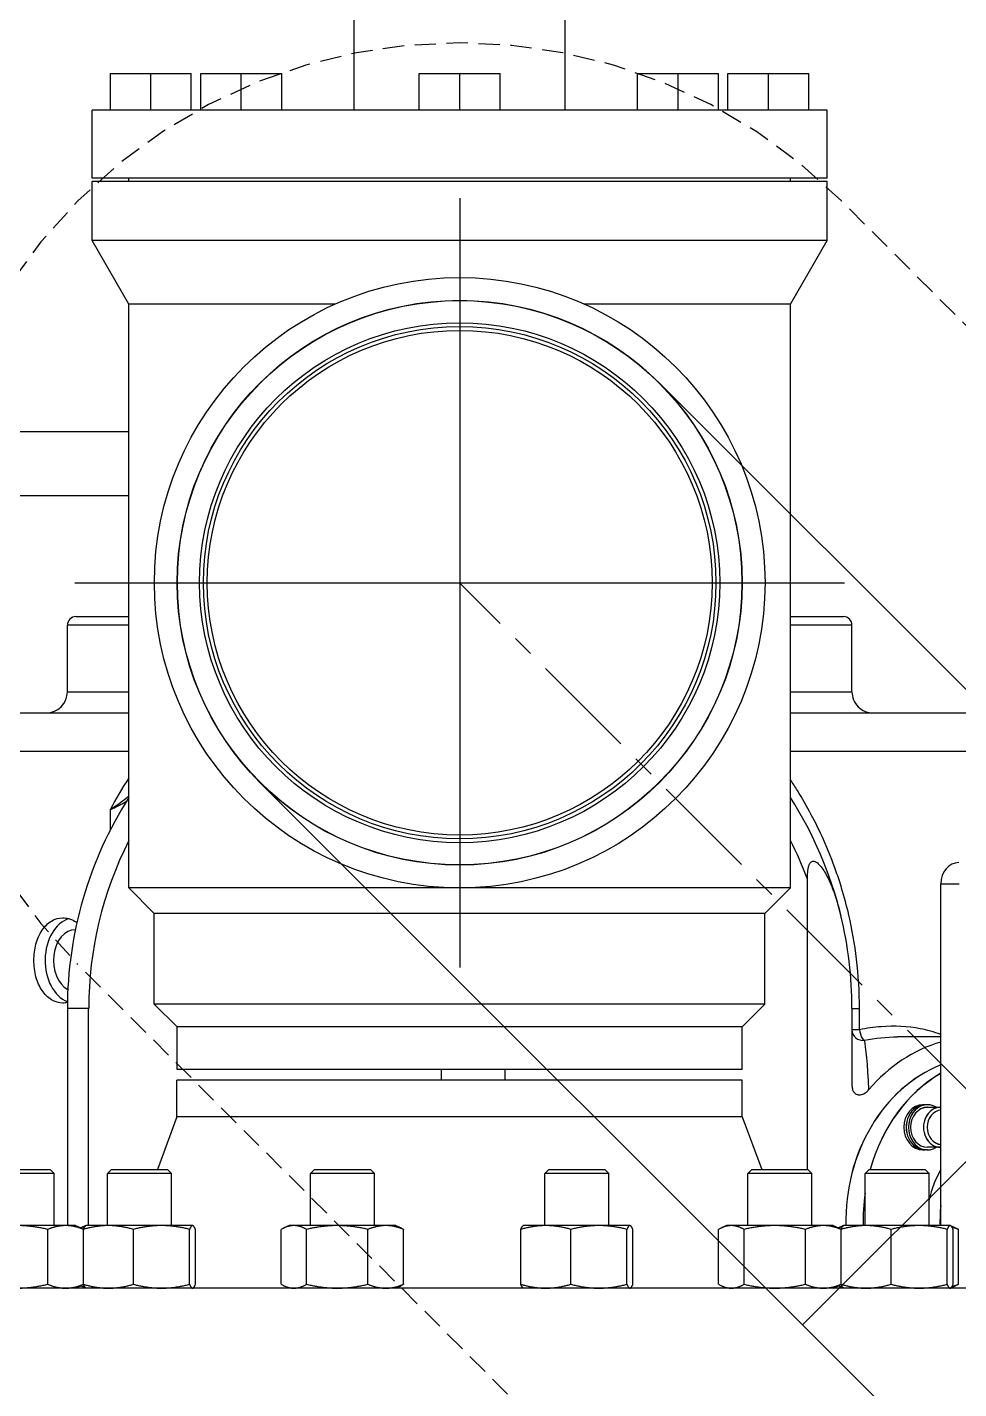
# Model space of a CAD drawing. Header units: inches. Extents: x -883 to 808, y -248 to 1051.
# Drawn here: x -412.44 to -401.51, y 726.46 to 742.43 of the extents above; entities that cross this region are included whole.
import ezdxf

# ---------------------------------------------------------------- set-up
doc = ezdxf.new("R2010")
doc.units = ezdxf.units.IN
doc.header["$MEASUREMENT"] = 0
doc.linetypes.add('CENTER', pattern=[2, 1.25, -0.25, 0.25, -0.25])
doc.linetypes.add('HIDDEN', pattern=[0.375, 0.25, -0.125])
doc.layers.get('0').update_dxf_attribs({"linetype": 'CONTINUOUS'})
doc.layers.add('EQUIPMENT - COMPRESSORS', color=41, linetype='CONTINUOUS')
doc.layers.add('P-HSS', color=6, linetype='CONTINUOUS')

# ---------------------------------------------------------------- blocks, each defined once
blk = doc.blocks.new('A$Cb802d3fd')
for p, q in [((93.901, 28.764), (93.901, 31.464)), ((93.901, 28.764), (93.901, 31.464)), ((87.604, 18.635), (87.604, 31.135)), ((94.351, 31.014), (94.351, 28.764)), ((94.351, 31.014), (94.351, 28.764)), ((96.899, 28.764), (96.899, 30.861)), ((97.649, 28.764), (97.649, 30.861)), ((88.948, 29.639), (88.948, 30.389)), ((88.994, 30.342), (88.994, 29.685)), ((88.338, 29.505), (88.338, 30.074)), ((87.649, 29.715), (88.293, 29.715)), ((88.338, 29.639), (88.948, 29.639)), ((88.994, 29.685), (88.948, 29.639)), ((87.604, 29.389), (87.633, 29.327)), ((88.338, 29.389), (88.31, 29.327)), ((88.338, 29.389), (88.338, 29.505)), ((90.886, 29.484), (88.338, 29.484)), ((90.886, 29.484), (88.338, 29.484)), ((90.886, 29.235), (90.886, 29.484)), ((90.886, 29.235), (90.886, 29.484)), ((94.601, 29.484), (94.601, 28.764)), ((94.601, 29.484), (95.381, 29.484)), ((94.601, 29.484), (94.601, 28.764)), ((94.601, 29.484), (95.381, 29.484)), ((95.381, 28.764), (95.381, 29.484)), ((95.381, 28.764), (95.381, 29.484)), ((87.604, 29.264), (87.606, 29.267)), ((87.606, 29.267), (87.633, 29.326)), ((87.649, 29.296), (88.293, 29.296)), ((88.337, 29.267), (88.31, 29.326)), ((88.338, 29.264), (88.337, 29.267)), ((88.338, 29.003), (88.338, 29.264)), ((88.338, 29.235), (90.886, 29.235)), ((88.338, 29.235), (90.886, 29.235)), ((95.481, 29.384), (95.481, 28.764)), ((95.481, 29.384), (95.481, 28.764)), ((99.147, 28.764), (99.894, 29.195)), ((99.894, 20.575), (99.894, 29.195)), ((99.894, 29.195), (100.584, 29.195)), ((100.584, 20.575), (100.584, 29.195)), ((100.623, 20.575), (100.623, 29.195)), ((100.623, 29.195), (101.423, 29.195)), ((101.423, 20.575), (101.423, 29.195)), ((88.338, 29.014), (88.948, 29.014)), ((88.338, 28.381), (88.338, 29.003)), ((88.948, 28.264), (88.948, 29.014)), ((88.994, 28.967), (88.948, 29.014)), ((88.994, 28.967), (88.994, 28.311)), ((93.216, 28.982), (92.975, 28.982)), ((93.216, 28.982), (92.975, 28.982)), ((101.423, 28.979), (101.854, 28.979)), ((101.854, 28.979), (101.854, 28.505)), ((92, 28.465), (92.299, 28.764)), ((92.299, 21.006), (92.299, 28.764)), ((92.299, 28.764), (99.147, 28.764)), ((99.147, 26.346), (99.147, 28.764)), ((100.584, 28.764), (100.623, 28.764)), ((87.649, 28.709), (88.293, 28.709)), ((90.669, 28.197), (90.937, 28.465)), ((90.937, 21.305), (90.937, 28.465)), ((90.937, 28.465), (92, 28.465)), ((92, 21.305), (92, 28.465)), ((101.423, 28.505), (101.854, 28.505)), ((101.854, 28.505), (101.854, 28.031)), ((88.338, 28.017), (88.338, 28.381)), ((88.994, 28.311), (88.948, 28.264)), ((89.613, 28.2), (88.994, 28.429)), ((88.338, 28.264), (88.948, 28.264)), ((89.613, 21.57), (89.613, 28.2)), ((89.613, 28.2), (90.044, 28.2)), ((90.044, 21.57), (90.044, 28.2)), ((90.169, 21.572), (90.169, 28.197)), ((90.169, 28.197), (90.669, 28.197)), ((90.669, 21.572), (90.669, 28.197)), ((87.604, 28.014), (87.606, 28.011)), ((87.649, 28.052), (88.293, 28.052)), ((87.649, 27.982), (88.293, 27.982)), ((88.338, 28.014), (88.337, 28.011)), ((88.338, 28.014), (88.338, 28.017)), ((101.423, 28.031), (101.854, 28.031)), ((101.423, 27.919), (101.854, 27.919)), ((101.854, 27.919), (101.854, 27.445)), ((101.423, 27.445), (101.854, 27.445)), ((101.854, 27.445), (101.854, 26.97)), ((87.604, 26.884), (87.633, 26.945)), ((87.649, 26.977), (88.293, 26.977)), ((88.338, 26.884), (88.31, 26.945)), ((88.338, 26.828), (88.338, 26.884)), ((101.423, 26.97), (101.854, 26.97)), ((87.649, 26.679), (88.293, 26.679)), ((88.338, 26.319), (88.338, 26.828)), ((88.338, 26.634), (88.948, 26.634)), ((88.948, 25.884), (88.948, 26.634)), ((88.994, 26.587), (88.948, 26.634)), ((88.994, 26.587), (88.994, 25.931)), ((88.338, 25.75), (88.338, 26.319)), ((101.423, 26.121), (104.963, 26.121)), ((87.649, 25.96), (88.293, 25.96)), ((88.338, 25.884), (88.948, 25.884)), ((88.994, 25.931), (88.948, 25.884)), ((88.338, 25.634), (88.338, 25.75)), ((87.604, 25.634), (87.633, 25.572)), ((88.338, 25.634), (88.31, 25.572)), ((87.649, 25.541), (88.293, 25.541)), ((101.423, 25.359), (101.854, 25.359)), ((101.854, 25.359), (101.854, 24.884)), ((90.044, 25.099), (90.169, 25.099)), ((101.423, 24.884), (101.854, 24.884)), ((101.854, 24.884), (101.854, 24.41)), ((90.044, 24.349), (90.169, 24.349)), ((101.423, 24.41), (101.854, 24.41)), ((87.604, 24.135), (87.606, 24.138)), ((87.649, 24.167), (88.293, 24.167)), ((88.338, 24.135), (88.337, 24.138)), ((88.338, 23.874), (88.338, 24.135)), ((88.338, 23.885), (88.948, 23.885)), ((88.338, 23.252), (88.338, 23.874)), ((88.948, 23.135), (88.948, 23.885)), ((88.994, 23.838), (88.948, 23.885)), ((88.994, 23.838), (88.994, 23.182)), ((101.423, 23.648), (104.963, 23.648)), ((87.649, 23.58), (88.293, 23.58)), ((99.147, 21.006), (99.147, 23.423)), ((88.338, 22.888), (88.338, 23.252)), ((88.994, 23.182), (88.948, 23.135)), ((88.338, 23.135), (88.948, 23.135)), ((87.604, 22.885), (87.606, 22.882)), ((87.649, 22.923), (88.293, 22.923)), ((87.649, 22.853), (88.293, 22.853)), ((88.338, 22.885), (88.337, 22.882)), ((88.338, 22.885), (88.338, 22.888)), ((101.423, 22.799), (101.854, 22.799)), ((101.854, 22.799), (101.854, 22.324)), ((101.423, 22.324), (101.854, 22.324)), ((101.854, 22.324), (101.854, 21.85)), ((87.604, 21.755), (87.633, 21.816)), ((87.649, 21.848), (88.293, 21.848)), ((88.338, 21.755), (88.31, 21.816)), ((88.338, 21.699), (88.338, 21.755)), ((101.423, 21.85), (101.854, 21.85)), ((101.423, 21.738), (101.854, 21.738)), ((101.854, 21.738), (101.854, 21.264)), ((88.338, 21.19), (88.338, 21.699)), ((89.613, 21.57), (88.994, 21.34)), ((89.613, 21.57), (90.044, 21.57)), ((90.169, 21.572), (90.669, 21.572)), ((90.669, 21.572), (90.937, 21.305)), ((87.649, 21.55), (88.293, 21.55)), ((88.338, 21.505), (88.948, 21.505)), ((88.948, 20.755), (88.948, 21.505)), ((88.994, 21.458), (88.948, 21.505)), ((88.994, 21.458), (88.994, 20.802)), ((90.937, 21.305), (92, 21.305)), ((92, 21.305), (92.299, 21.006)), ((101.423, 21.264), (101.854, 21.264)), ((101.854, 21.264), (101.854, 20.79)), ((88.338, 20.621), (88.338, 21.19)), ((92.299, 21.006), (99.147, 21.006)), ((93.901, 17.454), (93.901, 21.006)), ((93.901, 17.454), (93.901, 21.006)), ((94.351, 21.006), (94.351, 17.904)), ((94.351, 21.006), (94.351, 17.904)), ((94.601, 21.006), (94.601, 20.284)), ((94.601, 21.006), (94.601, 20.284)), ((95.381, 20.284), (95.381, 21.006)), ((95.381, 20.284), (95.381, 21.006)), ((95.481, 21.006), (95.481, 20.384)), ((95.481, 21.006), (95.481, 20.384)), ((99.147, 21.006), (99.894, 20.575)), ((100.584, 21.006), (100.623, 21.006)), ((87.649, 20.831), (88.293, 20.831)), ((88.994, 20.802), (88.948, 20.755)), ((88.994, 20.807), (92.402, 20.807)), ((88.994, 20.807), (92.402, 20.807)), ((101.423, 20.79), (101.854, 20.79)), ((88.338, 20.755), (88.948, 20.755)), ((88.338, 20.505), (88.338, 20.621)), ((87.604, 20.505), (87.633, 20.443)), ((88.338, 20.505), (88.31, 20.443)), ((99.894, 20.575), (100.584, 20.575)), ((100.623, 20.575), (101.423, 20.575)), ((87.604, 20.38), (87.606, 20.383)), ((87.606, 20.383), (87.633, 20.442)), ((87.649, 20.411), (88.293, 20.411)), ((88.337, 20.383), (88.31, 20.442)), ((88.338, 20.38), (88.337, 20.383)), ((88.338, 20.119), (88.338, 20.38)), ((90.886, 20.284), (89.978, 20.284)), ((90.886, 20.284), (89.978, 20.284)), ((90.635, 20.197), (90.635, 20.284)), ((90.635, 20.197), (90.635, 20.284)), ((90.886, 20.284), (90.886, 20.197)), ((90.886, 20.284), (90.886, 20.197)), ((94.601, 20.284), (95.381, 20.284)), ((94.601, 20.284), (95.381, 20.284)), ((88.338, 20.13), (88.948, 20.13)), ((88.948, 19.38), (88.948, 20.13)), ((88.994, 20.084), (88.948, 20.13)), ((90.635, 20.197), (90.886, 20.197)), ((90.635, 20.197), (90.886, 20.197)), ((88.338, 19.497), (88.338, 20.119)), ((88.994, 20.084), (88.994, 19.427)), ((87.649, 19.825), (88.293, 19.825)), ((90.551, 19.243), (90.551, 19.75)), ((90.551, 19.243), (90.551, 19.75)), ((88.338, 19.133), (88.338, 19.497)), ((88.338, 19.38), (88.948, 19.38)), ((88.994, 19.427), (88.948, 19.38)), ((89.226, 19.426), (89.226, 19.453)), ((89.226, 19.426), (89.226, 19.453)), ((89.226, 19.399), (89.226, 19.425)), ((89.226, 19.399), (89.226, 19.425)), ((89.256, 19.248), (89.256, 19.399)), ((89.256, 19.248), (89.256, 19.399)), ((89.725, 19.248), (89.725, 19.399)), ((89.725, 19.248), (89.725, 19.399)), ((89.756, 19.426), (89.756, 19.453)), ((89.756, 19.426), (89.756, 19.453)), ((89.756, 19.399), (89.756, 19.425)), ((89.756, 19.399), (89.756, 19.425)), ((87.649, 19.168), (88.293, 19.168)), ((88.338, 19.243), (92.346, 19.243)), ((92.346, 19.243), (92.346, 19.028)), ((87.604, 19.13), (87.606, 19.127)), ((87.606, 19.127), (87.633, 19.069)), ((87.649, 19.098), (88.293, 19.098)), ((87.649, 19.037), (88.293, 19.037)), ((88.337, 19.127), (88.31, 19.069)), ((88.338, 19.13), (88.337, 19.127)), ((88.338, 19.13), (88.338, 19.133))]:
    blk.add_line(p, q)
at = {"ltscale": 0.521249}
for p, q in [((95.879, 29.396), (95.879, 20.373)), ((100.391, 24.884), (91.367, 24.884))]:
    blk.add_line(p, q, dxfattribs=at)
for radius in [3.58, 3.312, 3.31, 3.05, 3.005, 2.96]:
    blk.add_circle((95.879, 24.884), radius)
for centre, radius, start, end in [((94.601, 29.734), 0.25, 180, 270), ((94.601, 29.734), 0.25, 180, 270), ((90.886, 24.884), 4.6, 57.4861, 90), ((90.886, 24.884), 4.6, 57.4861, 90), ((95.381, 29.384), 0.1, 0, 90), ((95.381, 29.384), 0.1, 0, 90), ((90.886, 24.884), 4.35, 63.0907, 90), ((90.886, 24.884), 4.35, 63.0907, 90), ((90.886, 24.884), 4.6, 283.7128, 302.5139), ((90.886, 24.884), 4.6, 283.7128, 302.5139), ((90.886, 24.884), 4.35, 290.3928, 296.9093), ((90.886, 24.884), 4.35, 290.3928, 296.9093), ((90.886, 24.884), 4.6, 270, 283.7128), ((90.886, 24.884), 4.6, 270, 283.7128), ((94.601, 20.034), 0.25, 90, 180), ((94.601, 20.034), 0.25, 90, 180), ((95.381, 20.384), 0.1, 270, 0), ((95.381, 20.384), 0.1, 270, 0)]:
    blk.add_arc(centre, radius, start, end)
for centre, major_axis, ratio, start_param, end_param in [((91.448, 29.392), (-0.5, 0), 0.707107, 3.347247, 6.021385), ((91.448, 29.392), (-0.5, 0), 0.707107, 3.347247, 6.021385), ((91.448, 29.392), (-0.361, 0), 0.707107, 3.136122, 5.93604), ((91.448, 29.392), (-0.361, 0), 0.707107, 3.136122, 5.93604), ((88.386, 18.723), (1.938, 0), 0.842828, 0.323776, 1.595315), ((88.386, 18.723), (1.937, 0), 0.842828, 0.323776, 1.595315), ((90.635, 20.159), (0, 0.125), 0.994645, 0, 1.731015), ((90.635, 20.159), (0, 0.125), 0.994645, 0, 1.731015), ((88.386, 18.521), (-1.938, 0), 0.842828, 4.540707, 4.736908), ((88.386, 18.521), (-1.937, 0), 0.842828, 4.540707, 4.736908), ((88.421, 20.159), (2.13, 0), 0.04944, 5.501601, 6.092666), ((88.421, 20.159), (2.13, 0), 0.04944, 5.501601, 6.092666), ((90.635, 20.159), (-0.123, -0.024), 0.293597, 4.655204, 6.176252), ((90.635, 20.159), (-0.123, -0.024), 0.293597, 4.655204, 6.176252), ((88.386, 18.521), (-1.938, 0), 0.842828, 3.599127, 4.39285), ((88.386, 18.521), (-1.937, 0), 0.842828, 3.599127, 4.39285), ((88.421, 18.821), (-2.13, 0), 0.842829, 3.378911, 3.923177), ((88.421, 18.821), (-2.13, 0), 0.842829, 3.378911, 3.923177), ((89.491, 19.453), (-0.265, 0), 0.842828, 3.141593, 6.283185), ((89.491, 19.453), (-0.265, 0), 0.842828, 3.141593, 6.283185), ((89.491, 19.426), (-0.265, 0), 0.842828, 3.140388, 6.28439), ((89.491, 19.426), (-0.265, 0), 0.842828, 3.140388, 6.28439), ((89.491, 19.425), (0.265, 0), 0.842828, 0, 3.141593), ((89.491, 19.425), (0.265, 0), 0.842828, 0, 3.141593), ((89.491, 19.399), (-0.265, 0), 0.842828, 2.657088, 6.76769), ((89.491, 19.399), (-0.265, 0), 0.842828, 2.657088, 6.76769), ((89.491, 19.399), (-0.234, 0), 0.842828, 3.141593, 6.283185), ((89.491, 19.399), (-0.235, 0), 0.842828, 3.141593, 6.283185), ((88.386, 18.521), (-1.05, 0), 0.842828, 4.094513, 4.469405), ((88.386, 18.521), (-1.05, 0), 0.842828, 4.094513, 4.469405), ((89.491, 19.248), (0.235, 0), 0.842828, 0, 3.141593), ((89.491, 19.248), (0.234, 0), 0.842828, 0, 3.141593), ((89.491, 19.231), (-0.203, 0), 0.842828, 3.211237, 6.213541), ((89.491, 19.231), (-0.202, 0), 0.842828, 3.211237, 6.213541), ((88.386, 17.806), (-1.716, 0), 0.842828, 4.602374, 4.740081), ((88.386, 17.806), (-1.715, 0), 0.842828, 4.602374, 4.740081), ((92.346, 19.032), (0.25, 0), 0.842828, 0, 1.570796)]:
    blk.add_ellipse(centre, major_axis=major_axis, ratio=ratio, start_param=start_param, end_param=end_param)
for points, weights in [([(87.604, 30.074), (87.604, 29.908), (87.649, 29.715)], [1, 1.0379548493, 1]), ([(88.293, 29.715), (88.338, 29.908), (88.338, 30.074)], [1, 1.0379548493, 1]), ([(87.649, 29.715), (87.604, 29.603), (87.604, 29.505)], [1, 1.0379548493, 1]), ([(88.338, 29.505), (88.338, 29.603), (88.293, 29.715)], [1, 1.0379548493, 1]), ([(87.604, 29.505), (87.604, 29.408), (87.649, 29.296)], [1, 1.03781464712, 1.00027936857]), ([(88.294, 29.296), (88.338, 29.408), (88.338, 29.505)], [1.00027936857, 1.03781464712, 1]), ([(87.649, 29.296), (87.604, 29.139), (87.604, 29.003)], [1, 1.0379548493, 1]), ([(87.606, 29.267), (87.612, 29.281), (87.649, 29.296)], [1.01100525831, 1.03127747287, 1]), ([(87.633, 29.326), (87.622, 29.301), (87.615, 29.278)], [1.01184255512, 1.01939568559, 1.01895290532]), ([(87.649, 29.296), (87.64, 29.312), (87.633, 29.327)], [1.00037089399, 1.00761873261, 1.01204330635]), ([(88.338, 29.003), (88.338, 29.139), (88.293, 29.296)], [1, 1.0379548493, 1]), ([(88.293, 29.296), (88.331, 29.281), (88.337, 29.267)], [1, 1.03127747287, 1.01100525831]), ([(88.31, 29.327), (88.303, 29.312), (88.294, 29.296)], [1.01204330635, 1.00761873261, 1.00037089399]), ([(88.328, 29.278), (88.321, 29.301), (88.309, 29.326)], [1.01895290532, 1.01939568559, 1.01184255512]), ([(87.604, 29.003), (87.604, 28.867), (87.649, 28.709)], [1, 1.0379548493, 1]), ([(88.293, 28.709), (88.338, 28.867), (88.338, 29.003)], [1, 1.0379548493, 1]), ([(87.649, 28.709), (87.604, 28.533), (87.604, 28.381)], [1, 1.0379548493, 1]), ([(88.338, 28.381), (88.338, 28.533), (88.293, 28.709)], [1, 1.0379548493, 1]), ([(87.604, 28.381), (87.604, 28.228), (87.649, 28.052)], [1, 1.0379548493, 1]), ([(88.293, 28.052), (88.338, 28.228), (88.338, 28.381)], [1, 1.0379548493, 1]), ([(87.649, 28.052), (87.604, 28.033), (87.604, 28.017)], [1, 1.0379548493, 1]), ([(87.604, 28.017), (87.604, 28.001), (87.649, 27.982)], [1, 1.0379548493, 1]), ([(88.338, 28.017), (88.338, 28.033), (88.293, 28.052)], [1, 1.0379548493, 1]), ([(88.293, 27.982), (88.338, 28.001), (88.338, 28.017)], [1, 1.0379548493, 1]), ([(87.649, 26.977), (87.604, 26.897), (87.604, 26.828)], [1, 1.0379548493, 1]), ([(88.338, 26.828), (88.338, 26.897), (88.293, 26.977)], [1, 1.0379548493, 1]), ([(87.604, 26.828), (87.604, 26.759), (87.649, 26.679)], [1, 1.0379548493, 1]), ([(87.649, 26.679), (87.604, 26.486), (87.604, 26.319)], [1, 1.0379548493, 1]), ([(88.293, 26.679), (88.338, 26.759), (88.338, 26.828)], [1, 1.0379548493, 1]), ([(88.338, 26.319), (88.338, 26.486), (88.293, 26.679)], [1, 1.0379548493, 1]), ([(87.604, 26.319), (87.604, 26.153), (87.649, 25.96)], [1, 1.0379548493, 1]), ([(88.293, 25.96), (88.338, 26.153), (88.338, 26.319)], [1, 1.0379548493, 1]), ([(87.649, 25.96), (87.604, 25.848), (87.604, 25.75)], [1, 1.0379548493, 1]), ([(88.338, 25.75), (88.338, 25.848), (88.293, 25.96)], [1, 1.0379548493, 1]), ([(87.604, 25.75), (87.604, 25.653), (87.649, 25.541)], [1, 1.0379548493, 1]), ([(88.293, 25.541), (88.338, 25.653), (88.338, 25.75)], [1, 1.0379548493, 1]), ([(87.649, 25.541), (87.64, 25.557), (87.633, 25.572)], [1, 1.00750608177, 1.01204330635]), ([(88.31, 25.572), (88.302, 25.557), (88.293, 25.541)], [1.01204330635, 1.00750608177, 1]), ([(87.649, 24.167), (87.604, 24.01), (87.604, 23.874)], [1, 1.0379548493, 1]), ([(87.606, 24.138), (87.612, 24.152), (87.649, 24.167)], [1.01100525831, 1.03127747287, 1]), ([(88.338, 23.874), (88.338, 24.01), (88.293, 24.167)], [1, 1.0379548493, 1]), ([(88.293, 24.167), (88.331, 24.152), (88.337, 24.138)], [1, 1.03127747287, 1.01100525831]), ([(87.604, 23.874), (87.604, 23.737), (87.649, 23.58)], [1, 1.0379548493, 1]), ([(88.293, 23.58), (88.338, 23.737), (88.338, 23.874)], [1, 1.0379548493, 1]), ([(87.649, 23.58), (87.604, 23.404), (87.604, 23.252)], [1, 1.0379548493, 1]), ([(88.338, 23.252), (88.338, 23.404), (88.293, 23.58)], [1, 1.0379548493, 1]), ([(87.604, 23.252), (87.604, 23.099), (87.649, 22.923)], [1, 1.0379548493, 1]), ([(88.293, 22.923), (88.338, 23.099), (88.338, 23.252)], [1, 1.0379548493, 1]), ([(87.649, 22.923), (87.604, 22.904), (87.604, 22.888)], [1, 1.0379548493, 1]), ([(87.604, 22.888), (87.604, 22.872), (87.649, 22.853)], [1, 1.0379548493, 1]), ([(88.338, 22.888), (88.338, 22.904), (88.293, 22.923)], [1, 1.0379548493, 1]), ([(88.293, 22.853), (88.338, 22.872), (88.338, 22.888)], [1, 1.0379548493, 1]), ([(87.649, 21.848), (87.604, 21.768), (87.604, 21.699)], [1, 1.0379548493, 1]), ([(88.338, 21.699), (88.338, 21.768), (88.293, 21.848)], [1, 1.0379548493, 1]), ([(87.604, 21.699), (87.604, 21.63), (87.649, 21.55)], [1, 1.0379548493, 1]), ([(88.293, 21.55), (88.338, 21.63), (88.338, 21.699)], [1, 1.0379548493, 1]), ([(87.649, 21.55), (87.604, 21.357), (87.604, 21.19)], [1, 1.0379548493, 1]), ([(88.338, 21.19), (88.338, 21.357), (88.293, 21.55)], [1, 1.0379548493, 1]), ([(87.604, 21.19), (87.604, 21.024), (87.649, 20.831)], [1, 1.0379548493, 1]), ([(88.293, 20.831), (88.338, 21.024), (88.338, 21.19)], [1, 1.0379548493, 1]), ([(87.649, 20.831), (87.604, 20.719), (87.604, 20.621)], [1, 1.0379548493, 1]), ([(88.338, 20.621), (88.338, 20.719), (88.293, 20.831)], [1, 1.0379548493, 1]), ([(87.604, 20.621), (87.604, 20.524), (87.649, 20.411)], [1, 1.0379548493, 1]), ([(88.293, 20.411), (88.338, 20.524), (88.338, 20.621)], [1, 1.0379548493, 1]), ([(87.649, 20.412), (87.604, 20.255), (87.604, 20.119)], [1.00015470641, 1.0378773378, 1]), ([(87.606, 20.383), (87.612, 20.397), (87.649, 20.412)], [1.01100525831, 1.03115668398, 1.00037089397]), ([(87.633, 20.443), (87.622, 20.417), (87.615, 20.394)], [1.01184255512, 1.0193956856, 1.01895290532]), ([(87.649, 20.411), (87.64, 20.428), (87.633, 20.443)], [1, 1.00750608177, 1.01204330635]), ([(88.31, 20.443), (88.302, 20.428), (88.293, 20.411)], [1.01204330635, 1.00750608177, 1]), ([(88.338, 20.119), (88.338, 20.255), (88.293, 20.412)], [1, 1.0378773378, 1.00015470641]), ([(88.294, 20.412), (88.331, 20.397), (88.337, 20.383)], [1.00037089397, 1.03115668398, 1.01100525831]), ([(88.328, 20.394), (88.321, 20.417), (88.309, 20.443)], [1.01895290532, 1.0193956856, 1.01184255512]), ([(87.604, 20.119), (87.604, 19.983), (87.649, 19.825)], [1, 1.0379548493, 1]), ([(88.293, 19.825), (88.338, 19.983), (88.338, 20.119)], [1, 1.0379548493, 1]), ([(87.649, 19.825), (87.604, 19.649), (87.604, 19.497)], [1, 1.0379548493, 1]), ([(88.338, 19.497), (88.338, 19.649), (88.293, 19.825)], [1, 1.0379548493, 1]), ([(87.604, 19.497), (87.604, 19.344), (87.649, 19.168)], [1, 1.0379548493, 1]), ([(88.293, 19.168), (88.338, 19.344), (88.338, 19.497)], [1, 1.0379548493, 1]), ([(87.649, 19.168), (87.604, 19.15), (87.604, 19.133)], [1, 1.0379548493, 1]), ([(88.338, 19.133), (88.338, 19.15), (88.293, 19.168)], [1, 1.0379548493, 1]), ([(87.604, 19.133), (87.604, 19.117), (87.649, 19.098)], [1, 1.0379548493, 1]), ([(87.624, 19.111), (87.634, 19.075), (87.649, 19.037)], [1.01681286647, 1.01256823283, 1]), ([(87.649, 19.037), (87.64, 19.053), (87.633, 19.069)], [1, 1.00750608177, 1.01204330635]), ([(88.293, 19.098), (88.338, 19.117), (88.338, 19.133)], [1, 1.0379548493, 1]), ([(88.293, 19.037), (88.309, 19.075), (88.318, 19.111)], [1, 1.01256823283, 1.01681286647]), ([(88.31, 19.069), (88.302, 19.053), (88.293, 19.037)], [1.01204330635, 1.00750608177, 1])]:
    blk.add_rational_spline(points, weights, degree=2)
for points, knots in [([(90.954, 29.484), (90.95, 29.502), (90.948, 29.52), (90.948, 29.582), (90.961, 29.628), (91.012, 29.713), (91.05, 29.751), (91.139, 29.81), (91.195, 29.836), (91.319, 29.869), (91.385, 29.877), (91.448, 29.877)], [5.556267, 5.556267, 5.556267, 5.556267, 5.743081, 5.743081, 6.22167, 6.22167, 6.70026, 6.70026, 7.17885, 7.17885, 7.657441, 7.657441, 7.657441, 7.657441]), ([(90.954, 29.484), (90.95, 29.502), (90.948, 29.52), (90.948, 29.582), (90.961, 29.628), (91.012, 29.713), (91.05, 29.751), (91.139, 29.81), (91.195, 29.836), (91.319, 29.869), (91.385, 29.877), (91.448, 29.877)], [5.556267, 5.556267, 5.556267, 5.556267, 5.743081, 5.743081, 6.22167, 6.22167, 6.70026, 6.70026, 7.17885, 7.17885, 7.657441, 7.657441, 7.657441, 7.657441]), ([(91.448, 29.877), (91.511, 29.877), (91.578, 29.869), (91.701, 29.836), (91.757, 29.81), (91.846, 29.751), (91.885, 29.713), (91.936, 29.628), (91.948, 29.582), (91.948, 29.493), (91.936, 29.445), (91.905, 29.391), (91.899, 29.382), (91.893, 29.373)], [0, 0, 0, 0, 0.47859, 0.47859, 0.957181, 0.957181, 1.43577, 1.43577, 1.91436, 1.91436, 2.39295, 2.39295, 2.490972, 2.490972, 2.490972, 2.490972]), ([(91.448, 29.877), (91.511, 29.877), (91.578, 29.869), (91.701, 29.836), (91.757, 29.81), (91.846, 29.751), (91.885, 29.713), (91.936, 29.628), (91.948, 29.582), (91.948, 29.493), (91.936, 29.445), (91.905, 29.391), (91.899, 29.382), (91.893, 29.373)], [0, 0, 0, 0, 0.47859, 0.47859, 0.957181, 0.957181, 1.43577, 1.43577, 1.91436, 1.91436, 2.39295, 2.39295, 2.490972, 2.490972, 2.490972, 2.490972]), ([(93.379, 28.764), (93.376, 28.766), (93.373, 28.769), (93.345, 28.798), (93.321, 28.828), (93.27, 28.898), (93.243, 28.939), (93.216, 28.982)], [-1.031245, -1.031245, -1.031245, -1.031245, -0.981664, -0.981664, -0.515324, -0.515324, 0.002022, 0.002022, 0.002022, 0.002022]), ([(93.216, 28.982), (93.236, 28.938), (93.256, 28.896), (93.29, 28.833), (93.304, 28.809), (93.32, 28.788)], [-0.0020219, -0.0020219, -0.0020219, -0.0020219, 0.515324, 0.515324, 0.8941777, 0.8941777, 0.8941777, 0.8941777]), ([(93.379, 28.764), (93.376, 28.766), (93.373, 28.769), (93.345, 28.798), (93.321, 28.828), (93.27, 28.898), (93.243, 28.939), (93.216, 28.982)], [-1.031245, -1.031245, -1.031245, -1.031245, -0.981664, -0.981664, -0.515324, -0.515324, 0.002022, 0.002022, 0.002022, 0.002022]), ([(93.216, 28.982), (93.236, 28.938), (93.256, 28.896), (93.29, 28.833), (93.304, 28.809), (93.32, 28.788)], [-0.0020219, -0.0020219, -0.0020219, -0.0020219, 0.515324, 0.515324, 0.8941777, 0.8941777, 0.8941777, 0.8941777]), ([(90.886, 20.197), (91.079, 20.197), (91.272, 20.208), (91.639, 20.252), (91.811, 20.282), (92.087, 20.346), (92.193, 20.374), (92.361, 20.425), (92.425, 20.446), (92.616, 20.513), (92.742, 20.563), (93.064, 20.707), (93.256, 20.809), (93.483, 20.95), (93.525, 20.977), (93.567, 21.006)], [-8.277229, -8.277229, -8.277229, -8.277229, -6.80802, -6.80802, -5.483664, -5.483664, -4.655941, -4.655941, -4.138614, -4.138614, -3.103961, -3.103961, -1.448515, -1.448515, -1.060548, -1.060548, -1.060548, -1.060548]), ([(90.886, 20.197), (91.079, 20.197), (91.272, 20.208), (91.639, 20.252), (91.811, 20.282), (92.087, 20.346), (92.193, 20.374), (92.361, 20.425), (92.425, 20.446), (92.616, 20.513), (92.742, 20.563), (93.064, 20.707), (93.256, 20.809), (93.483, 20.95), (93.525, 20.977), (93.567, 21.006)], [-8.277229, -8.277229, -8.277229, -8.277229, -6.80802, -6.80802, -5.483664, -5.483664, -4.655941, -4.655941, -4.138614, -4.138614, -3.103961, -3.103961, -1.448515, -1.448515, -1.060548, -1.060548, -1.060548, -1.060548]), ([(92.402, 20.807), (92.427, 20.807), (92.455, 20.806), (92.511, 20.801), (92.538, 20.797), (92.572, 20.786), (92.583, 20.781), (92.597, 20.771), (92.603, 20.765), (92.61, 20.755), (92.612, 20.748), (92.614, 20.735), (92.612, 20.727), (92.606, 20.71), (92.599, 20.699), (92.58, 20.675), (92.563, 20.659), (92.511, 20.618), (92.466, 20.592), (92.373, 20.546), (92.325, 20.525), (92.184, 20.472), (92.082, 20.442), (91.976, 20.416)], [3.626649, 3.626649, 3.626649, 3.626649, 3.821898, 3.821898, 4.017148, 4.017148, 4.098601, 4.098601, 4.154545, 4.154545, 4.207698, 4.207698, 4.271711, 4.271711, 4.366024, 4.366024, 4.531095, 4.531095, 4.908121, 4.908121, 5.285146, 5.285146, 6.080678, 6.080678, 6.080678, 6.080678]), ([(92.402, 20.807), (92.427, 20.807), (92.455, 20.806), (92.511, 20.801), (92.538, 20.797), (92.572, 20.786), (92.583, 20.781), (92.597, 20.771), (92.603, 20.765), (92.61, 20.755), (92.612, 20.748), (92.614, 20.735), (92.612, 20.727), (92.606, 20.71), (92.599, 20.699), (92.58, 20.675), (92.563, 20.659), (92.511, 20.618), (92.466, 20.592), (92.373, 20.546), (92.325, 20.525), (92.184, 20.472), (92.082, 20.442), (91.976, 20.416)], [3.626649, 3.626649, 3.626649, 3.626649, 3.821898, 3.821898, 4.017148, 4.017148, 4.098601, 4.098601, 4.154545, 4.154545, 4.207698, 4.207698, 4.271711, 4.271711, 4.366024, 4.366024, 4.531095, 4.531095, 4.908121, 4.908121, 5.285146, 5.285146, 6.080678, 6.080678, 6.080678, 6.080678]), ([(89.978, 20.284), (89.969, 20.284), (89.961, 20.284), (89.946, 20.281), (89.938, 20.279), (89.92, 20.273), (89.91, 20.267), (89.892, 20.253), (89.885, 20.244), (89.875, 20.222), (89.872, 20.21), (89.872, 20.18), (89.877, 20.163), (89.895, 20.124), (89.912, 20.103), (89.933, 20.085)], [-0.9112348, -0.9112348, -0.9112348, -0.9112348, -0.8367977, -0.8367977, -0.7657859, -0.7657859, -0.6552827, -0.6552827, -0.5413493, -0.5413493, -0.4045528, -0.4045528, -0.2245485, -0.2245485, 0, 0, 0, 0]), ([(89.978, 20.284), (89.969, 20.284), (89.961, 20.284), (89.946, 20.281), (89.938, 20.279), (89.92, 20.273), (89.91, 20.267), (89.892, 20.253), (89.885, 20.244), (89.875, 20.222), (89.872, 20.21), (89.872, 20.18), (89.877, 20.163), (89.895, 20.124), (89.912, 20.103), (89.933, 20.085)], [-0.9112348, -0.9112348, -0.9112348, -0.9112348, -0.8367977, -0.8367977, -0.7657859, -0.7657859, -0.6552827, -0.6552827, -0.5413493, -0.5413493, -0.4045528, -0.4045528, -0.2245485, -0.2245485, 0, 0, 0, 0]), ([(90.58, 19.243), (90.609, 19.321), (90.631, 19.402), (90.647, 19.486), (90.675, 19.632), (90.682, 19.785), (90.67, 19.943), (90.664, 20.027), (90.652, 20.112), (90.635, 20.197)], [-7.549536, -7.549536, -7.549536, -7.549536, -6.794492, -6.794492, -6.794492, -5.473683, -5.473683, -5.473683, -4.766646, -4.766646, -4.766646, -4.766646]), ([(90.58, 19.243), (90.609, 19.321), (90.631, 19.402), (90.647, 19.486), (90.675, 19.632), (90.682, 19.785), (90.67, 19.943), (90.664, 20.027), (90.652, 20.112), (90.635, 20.197)], [-7.549536, -7.549536, -7.549536, -7.549536, -6.794492, -6.794492, -6.794492, -5.473683, -5.473683, -5.473683, -4.766646, -4.766646, -4.766646, -4.766646])]:
    blk.add_open_spline(points, degree=3, knots=knots)
for points in [[(93.59, 28.763), (93.469, 28.841), (93.344, 28.915), (93.216, 28.982)], [(93.59, 28.763), (93.469, 28.841), (93.344, 28.915), (93.216, 28.982)], [(90.512, 20.14), (90.537, 20.009), (90.551, 19.878), (90.551, 19.75)], [(90.512, 20.14), (90.537, 20.009), (90.551, 19.878), (90.551, 19.75)], [(89.256, 19.243), (89.256, 19.245), (89.256, 19.246), (89.256, 19.248)], [(89.256, 19.243), (89.256, 19.245), (89.256, 19.246), (89.256, 19.248)], [(89.725, 19.248), (89.725, 19.246), (89.725, 19.245), (89.725, 19.243)], [(89.725, 19.248), (89.725, 19.246), (89.725, 19.245), (89.725, 19.243)]]:
    blk.add_open_spline(points, degree=3)

msp = doc.modelspace()

# ---------------------------------------------------------------- linework, layer by layer
at = {"layer": 'P-HSS', "color": 8, "linetype": 'HIDDEN'}
for p, q in [((-383.26223, 720.76545), (-402.88943, 740.39265)), ((-388.50824, 708.10045), (-411.84494, 731.43715))]:
    msp.add_line(p, q, dxfattribs=at)
at = {"layer": 'P-HSS'}
for p, q in [((-386.19459, 719.42689), (-405.0249, 738.25719)), ((-390.87918, 714.74231), (-409.70948, 733.57261)), ((-403.34552, 727.20865), (-398.66094, 731.89323))]:
    msp.add_line(p, q, dxfattribs=at)
at = {"layer": 'P-HSS', "color": 7, "linetype": 'CENTER'}
msp.add_line((-388.50566, 717.05337), (-407.36719, 735.9149), dxfattribs=at)
at = {"layer": 'P-HSS'}
msp.add_circle((-407.36719, 735.9149), 3.3125, dxfattribs=at)
at = {"layer": 'P-HSS', "color": 8, "linetype": 'HIDDEN'}
msp.add_arc((-407.36719, 735.9149), 6.3325, 45, 225, dxfattribs=at)

# ---------------------------------------------------------------- block references
at = {"layer": 'EQUIPMENT - COMPRESSORS', "rotation": 89.99999999999999}
msp.add_blockref('A$Cb802d3fd', (-382.48269, 640.03559), dxfattribs=at)

doc.saveas('drawing.dxf')
